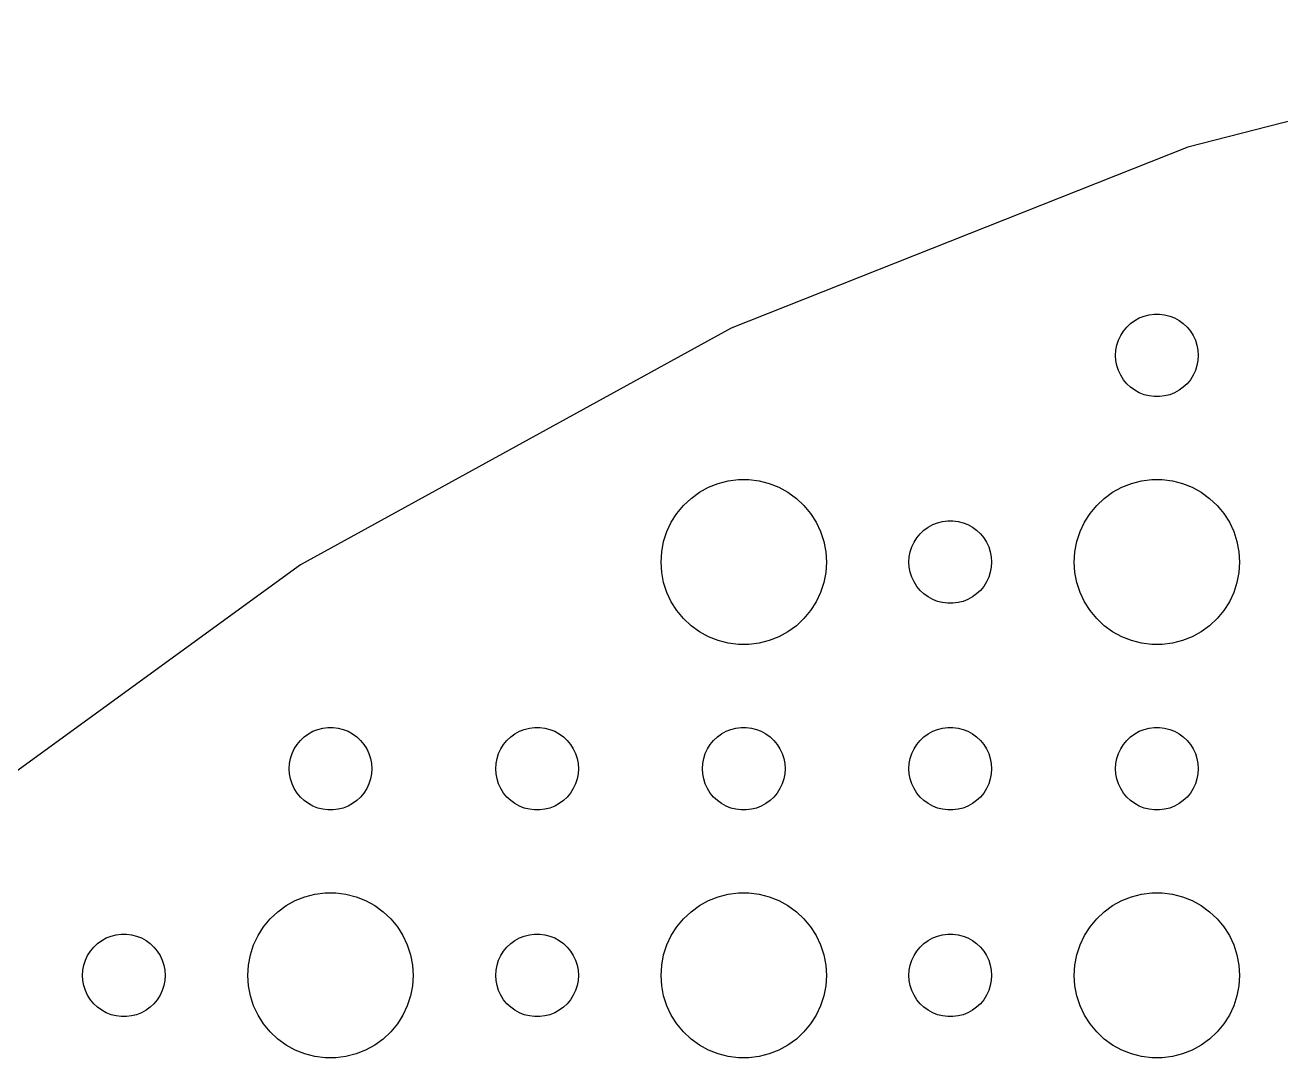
# Model space of a CAD drawing. Header units: metres. Extents: x -142 to 142, y -142 to 142.
# Drawn here: x -86.08 to -40.5, y 102.01 to 139.49 of the extents above; entities that cross this region are included whole.
import ezdxf

# ---------------------------------------------------------------- set-up
doc = ezdxf.new("R2010")
doc.units = ezdxf.units.M

msp = doc.modelspace()

# ---------------------------------------------------------------- linework, layer by layer
for p, q in [((-26.6081, 139.485), (-43.8804, 135.05)), ((-43.8804, 135.05), (-60.4606, 128.485)), ((-46.0934, 128.527), (-45.9561, 128.656)), ((-45.9561, 128.656), (-45.8037, 128.766)), ((-45.8037, 128.766), (-45.6387, 128.857)), ((-45.6387, 128.857), (-45.4635, 128.927)), ((-45.4635, 128.927), (-45.2811, 128.973)), ((-45.2811, 128.973), (-45.0942, 128.997)), ((-45.0942, 128.997), (-44.9058, 128.997)), ((-44.9058, 128.997), (-44.7189, 128.973)), ((-44.7189, 128.973), (-44.5365, 128.927)), ((-44.5365, 128.927), (-44.3613, 128.857)), ((-44.3613, 128.857), (-44.1963, 128.766)), ((-44.1963, 128.766), (-44.0439, 128.656)), ((-44.0439, 128.656), (-43.9065, 128.527)), ((-60.4606, 128.485), (-76.0874, 119.895)), ((-46.3947, 128.052), (-46.3145, 128.223)), ((-46.3145, 128.223), (-46.2135, 128.382)), ((-46.2135, 128.382), (-46.0934, 128.527)), ((-43.9065, 128.527), (-43.7865, 128.382)), ((-43.7865, 128.382), (-43.6855, 128.223)), ((-43.6855, 128.223), (-43.6053, 128.052)), ((-46.5, 127.5), (-46.4882, 127.688)), ((-46.4882, 127.688), (-46.4529, 127.873)), ((-46.4529, 127.873), (-46.3947, 128.052)), ((-43.6053, 128.052), (-43.5471, 127.873)), ((-43.5471, 127.873), (-43.5118, 127.688)), ((-43.5118, 127.688), (-43.5, 127.5)), ((-46.4882, 127.312), (-46.5, 127.5)), ((-46.4529, 127.127), (-46.4882, 127.312)), ((-43.5118, 127.312), (-43.5471, 127.127)), ((-43.5, 127.5), (-43.5118, 127.312)), ((-46.3947, 126.948), (-46.4529, 127.127)), ((-46.3145, 126.777), (-46.3947, 126.948)), ((-46.2135, 126.618), (-46.3145, 126.777)), ((-43.6855, 126.777), (-43.7865, 126.618)), ((-43.6053, 126.948), (-43.6855, 126.777)), ((-43.5471, 127.127), (-43.6053, 126.948)), ((-46.0934, 126.473), (-46.2135, 126.618)), ((-45.9561, 126.344), (-46.0934, 126.473)), ((-45.8037, 126.234), (-45.9561, 126.344)), ((-44.0439, 126.344), (-44.1963, 126.234)), ((-43.9065, 126.473), (-44.0439, 126.344)), ((-43.7865, 126.618), (-43.9065, 126.473)), ((-45.6387, 126.143), (-45.8037, 126.234)), ((-45.4635, 126.073), (-45.6387, 126.143)), ((-45.2811, 126.027), (-45.4635, 126.073)), ((-45.0942, 126.003), (-45.2811, 126.027)), ((-44.9058, 126.003), (-45.0942, 126.003)), ((-44.7189, 126.027), (-44.9058, 126.003)), ((-44.5365, 126.073), (-44.7189, 126.027)), ((-44.3613, 126.143), (-44.5365, 126.073)), ((-44.1963, 126.234), (-44.3613, 126.143)), ((-61.6075, 122.533), (-61.2773, 122.714)), ((-61.2773, 122.714), (-60.927, 122.853)), ((-60.927, 122.853), (-60.5621, 122.947)), ((-60.5621, 122.947), (-60.1884, 122.994)), ((-60.1884, 122.994), (-59.8116, 122.994)), ((-59.8116, 122.994), (-59.4379, 122.947)), ((-59.4379, 122.947), (-59.0729, 122.853)), ((-59.0729, 122.853), (-58.7227, 122.714)), ((-58.7227, 122.714), (-58.3925, 122.533)), ((-46.6075, 122.533), (-46.2773, 122.714)), ((-46.2773, 122.714), (-45.927, 122.853)), ((-45.927, 122.853), (-45.5621, 122.947)), ((-45.5621, 122.947), (-45.1884, 122.994)), ((-45.1884, 122.994), (-44.8116, 122.994)), ((-44.8116, 122.994), (-44.4379, 122.947)), ((-44.4379, 122.947), (-44.0729, 122.853)), ((-44.0729, 122.853), (-43.7227, 122.714)), ((-43.7227, 122.714), (-43.3925, 122.533)), ((-62.1869, 122.054), (-61.9123, 122.312)), ((-61.9123, 122.312), (-61.6075, 122.533)), ((-58.3925, 122.533), (-58.0877, 122.312)), ((-58.0877, 122.312), (-57.8131, 122.054)), ((-47.1869, 122.054), (-46.9123, 122.312)), ((-46.9123, 122.312), (-46.6075, 122.533)), ((-43.3925, 122.533), (-43.0877, 122.312)), ((-43.0877, 122.312), (-42.8131, 122.054)), ((-62.6289, 121.445), (-62.427, 121.763)), ((-62.427, 121.763), (-62.1869, 122.054)), ((-57.8131, 122.054), (-57.5729, 121.763)), ((-57.5729, 121.763), (-57.3711, 121.445)), ((-47.6289, 121.445), (-47.427, 121.763)), ((-47.427, 121.763), (-47.1869, 122.054)), ((-42.8131, 122.054), (-42.5729, 121.763)), ((-42.5729, 121.763), (-42.3711, 121.445)), ((-62.7893, 121.104), (-62.6289, 121.445)), ((-57.3711, 121.445), (-57.2107, 121.104)), ((-53.4561, 121.156), (-53.3037, 121.266)), ((-53.3037, 121.266), (-53.1387, 121.357)), ((-53.1387, 121.357), (-52.9635, 121.427)), ((-52.9635, 121.427), (-52.7811, 121.473)), ((-52.7811, 121.473), (-52.5942, 121.497)), ((-52.5942, 121.497), (-52.4058, 121.497)), ((-52.4058, 121.497), (-52.2189, 121.473)), ((-52.2189, 121.473), (-52.0365, 121.427)), ((-52.0365, 121.427), (-51.8613, 121.357)), ((-51.8613, 121.357), (-51.6963, 121.266)), ((-51.6963, 121.266), (-51.5439, 121.156)), ((-47.7893, 121.104), (-47.6289, 121.445)), ((-42.3711, 121.445), (-42.2107, 121.104)), ((-62.9057, 120.746), (-62.7893, 121.104)), ((-57.2107, 121.104), (-57.0942, 120.746)), ((-53.8145, 120.723), (-53.7135, 120.882)), ((-53.7135, 120.882), (-53.5934, 121.027)), ((-53.5934, 121.027), (-53.4561, 121.156)), ((-51.5439, 121.156), (-51.4065, 121.027)), ((-51.4065, 121.027), (-51.2865, 120.882)), ((-51.2865, 120.882), (-51.1855, 120.723)), ((-47.9057, 120.746), (-47.7893, 121.104)), ((-42.2107, 121.104), (-42.0942, 120.746)), ((-63, 120), (-62.9763, 120.376)), ((-62.9763, 120.376), (-62.9057, 120.746)), ((-57.0942, 120.746), (-57.0237, 120.376)), ((-57.0237, 120.376), (-57, 120)), ((-53.9882, 120.188), (-53.9529, 120.373)), ((-53.9529, 120.373), (-53.8947, 120.552)), ((-53.8947, 120.552), (-53.8145, 120.723)), ((-51.1855, 120.723), (-51.1053, 120.552)), ((-51.1053, 120.552), (-51.0471, 120.373)), ((-51.0471, 120.373), (-51.0118, 120.188)), ((-48, 120), (-47.9763, 120.376)), ((-47.9763, 120.376), (-47.9057, 120.746)), ((-42.0942, 120.746), (-42.0237, 120.376)), ((-42.0237, 120.376), (-42, 120)), ((-76.0874, 119.895), (-90.5142, 109.413)), ((-62.9763, 119.624), (-63, 120)), ((-57, 120), (-57.0237, 119.624)), ((-54, 120), (-53.9882, 120.188)), ((-53.9882, 119.812), (-54, 120)), ((-51.0118, 120.188), (-51, 120)), ((-51, 120), (-51.0118, 119.812)), ((-47.9763, 119.624), (-48, 120)), ((-42, 120), (-42.0237, 119.624)), ((-62.9057, 119.254), (-62.9763, 119.624)), ((-57.0237, 119.624), (-57.0942, 119.254)), ((-53.9529, 119.627), (-53.9882, 119.812)), ((-53.8947, 119.448), (-53.9529, 119.627)), ((-53.8145, 119.277), (-53.8947, 119.448)), ((-51.1053, 119.448), (-51.1855, 119.277)), ((-51.0471, 119.627), (-51.1053, 119.448)), ((-51.0118, 119.812), (-51.0471, 119.627)), ((-47.9057, 119.254), (-47.9763, 119.624)), ((-42.0237, 119.624), (-42.0942, 119.254)), ((-62.7893, 118.896), (-62.9057, 119.254)), ((-57.0942, 119.254), (-57.2107, 118.896)), ((-53.7135, 119.118), (-53.8145, 119.277)), ((-53.5934, 118.973), (-53.7135, 119.118)), ((-51.2865, 119.118), (-51.4065, 118.973)), ((-51.1855, 119.277), (-51.2865, 119.118)), ((-47.7893, 118.896), (-47.9057, 119.254)), ((-42.0942, 119.254), (-42.2107, 118.896)), ((-62.6289, 118.555), (-62.7893, 118.896)), ((-62.427, 118.237), (-62.6289, 118.555)), ((-57.3711, 118.555), (-57.5729, 118.237)), ((-57.2107, 118.896), (-57.3711, 118.555)), ((-53.4561, 118.844), (-53.5934, 118.973)), ((-53.3037, 118.734), (-53.4561, 118.844)), ((-53.1387, 118.643), (-53.3037, 118.734)), ((-52.9635, 118.573), (-53.1387, 118.643)), ((-52.7811, 118.527), (-52.9635, 118.573)), ((-52.5942, 118.503), (-52.7811, 118.527)), ((-52.2189, 118.527), (-52.4058, 118.503)), ((-52.0365, 118.573), (-52.2189, 118.527)), ((-51.8613, 118.643), (-52.0365, 118.573)), ((-51.6963, 118.734), (-51.8613, 118.643)), ((-51.5439, 118.844), (-51.6963, 118.734)), ((-51.4065, 118.973), (-51.5439, 118.844)), ((-47.6289, 118.555), (-47.7893, 118.896)), ((-47.427, 118.237), (-47.6289, 118.555)), ((-42.3711, 118.555), (-42.5729, 118.237)), ((-42.2107, 118.896), (-42.3711, 118.555)), ((-62.1869, 117.946), (-62.427, 118.237)), ((-57.5729, 118.237), (-57.8131, 117.946)), ((-52.4058, 118.503), (-52.5942, 118.503)), ((-47.1869, 117.946), (-47.427, 118.237)), ((-42.5729, 118.237), (-42.8131, 117.946)), ((-61.9123, 117.688), (-62.1869, 117.946)), ((-61.6075, 117.467), (-61.9123, 117.688)), ((-58.0877, 117.688), (-58.3925, 117.467)), ((-57.8131, 117.946), (-58.0877, 117.688)), ((-46.9123, 117.688), (-47.1869, 117.946)), ((-46.6075, 117.467), (-46.9123, 117.688)), ((-43.0877, 117.688), (-43.3925, 117.467)), ((-42.8131, 117.946), (-43.0877, 117.688)), ((-61.2773, 117.286), (-61.6075, 117.467)), ((-60.927, 117.147), (-61.2773, 117.286)), ((-58.7227, 117.286), (-59.0729, 117.147)), ((-58.3925, 117.467), (-58.7227, 117.286)), ((-46.2773, 117.286), (-46.6075, 117.467)), ((-45.927, 117.147), (-46.2773, 117.286)), ((-43.7227, 117.286), (-44.0729, 117.147)), ((-43.3925, 117.467), (-43.7227, 117.286)), ((-60.5621, 117.053), (-60.927, 117.147)), ((-60.1884, 117.006), (-60.5621, 117.053)), ((-59.8116, 117.006), (-60.1884, 117.006)), ((-59.4379, 117.053), (-59.8116, 117.006)), ((-59.0729, 117.147), (-59.4379, 117.053)), ((-45.5621, 117.053), (-45.927, 117.147)), ((-45.1884, 117.006), (-45.5621, 117.053)), ((-44.8116, 117.006), (-45.1884, 117.006)), ((-44.4379, 117.053), (-44.8116, 117.006)), ((-44.0729, 117.147), (-44.4379, 117.053)), ((-75.4635, 113.927), (-75.2811, 113.973)), ((-75.2811, 113.973), (-75.0942, 113.997)), ((-75.0942, 113.997), (-74.9058, 113.997)), ((-74.9058, 113.997), (-74.7189, 113.973)), ((-74.7189, 113.973), (-74.5365, 113.927)), ((-67.9635, 113.927), (-67.7811, 113.973)), ((-67.7811, 113.973), (-67.5942, 113.997)), ((-67.5942, 113.997), (-67.4058, 113.997)), ((-67.4058, 113.997), (-67.2189, 113.973)), ((-67.2189, 113.973), (-67.0365, 113.927)), ((-60.4635, 113.927), (-60.2811, 113.973)), ((-60.2811, 113.973), (-60.0942, 113.997)), ((-60.0942, 113.997), (-59.9058, 113.997)), ((-59.9058, 113.997), (-59.7189, 113.973)), ((-59.7189, 113.973), (-59.5365, 113.927)), ((-52.9635, 113.927), (-52.7811, 113.973)), ((-52.7811, 113.973), (-52.5942, 113.997)), ((-52.5942, 113.997), (-52.4058, 113.997)), ((-52.4058, 113.997), (-52.2189, 113.973)), ((-52.2189, 113.973), (-52.0365, 113.927)), ((-45.4635, 113.927), (-45.2811, 113.973)), ((-45.2811, 113.973), (-45.0942, 113.997)), ((-45.0942, 113.997), (-44.9058, 113.997)), ((-44.9058, 113.997), (-44.7189, 113.973)), ((-44.7189, 113.973), (-44.5365, 113.927)), ((-76.2135, 113.382), (-76.0934, 113.527)), ((-76.0934, 113.527), (-75.9561, 113.656)), ((-75.9561, 113.656), (-75.8037, 113.766)), ((-75.8037, 113.766), (-75.6387, 113.857)), ((-75.6387, 113.857), (-75.4635, 113.927)), ((-74.5365, 113.927), (-74.3613, 113.857)), ((-74.3613, 113.857), (-74.1963, 113.766)), ((-74.1963, 113.766), (-74.0439, 113.656)), ((-74.0439, 113.656), (-73.9065, 113.527)), ((-73.9065, 113.527), (-73.7865, 113.382)), ((-68.7135, 113.382), (-68.5934, 113.527)), ((-68.5934, 113.527), (-68.4561, 113.656)), ((-68.4561, 113.656), (-68.3037, 113.766)), ((-68.3037, 113.766), (-68.1387, 113.857)), ((-68.1387, 113.857), (-67.9635, 113.927)), ((-67.0365, 113.927), (-66.8613, 113.857)), ((-66.8613, 113.857), (-66.6963, 113.766)), ((-66.6963, 113.766), (-66.5439, 113.656)), ((-66.5439, 113.656), (-66.4065, 113.527)), ((-66.4065, 113.527), (-66.2865, 113.382)), ((-61.2135, 113.382), (-61.0934, 113.527)), ((-61.0934, 113.527), (-60.9561, 113.656)), ((-60.9561, 113.656), (-60.8037, 113.766)), ((-60.8037, 113.766), (-60.6387, 113.857)), ((-60.6387, 113.857), (-60.4635, 113.927)), ((-59.5365, 113.927), (-59.3613, 113.857)), ((-59.3613, 113.857), (-59.1963, 113.766)), ((-59.1963, 113.766), (-59.0439, 113.656)), ((-59.0439, 113.656), (-58.9065, 113.527)), ((-58.9065, 113.527), (-58.7865, 113.382)), ((-53.7135, 113.382), (-53.5934, 113.527)), ((-53.5934, 113.527), (-53.4561, 113.656)), ((-53.4561, 113.656), (-53.3037, 113.766)), ((-53.3037, 113.766), (-53.1387, 113.857)), ((-53.1387, 113.857), (-52.9635, 113.927)), ((-52.0365, 113.927), (-51.8613, 113.857)), ((-51.8613, 113.857), (-51.6963, 113.766)), ((-51.6963, 113.766), (-51.5439, 113.656)), ((-51.5439, 113.656), (-51.4065, 113.527)), ((-51.4065, 113.527), (-51.2865, 113.382)), ((-46.2135, 113.382), (-46.0934, 113.527)), ((-46.0934, 113.527), (-45.9561, 113.656)), ((-45.9561, 113.656), (-45.8037, 113.766)), ((-45.8037, 113.766), (-45.6387, 113.857)), ((-45.6387, 113.857), (-45.4635, 113.927)), ((-44.5365, 113.927), (-44.3613, 113.857)), ((-44.3613, 113.857), (-44.1963, 113.766)), ((-44.1963, 113.766), (-44.0439, 113.656)), ((-44.0439, 113.656), (-43.9065, 113.527)), ((-43.9065, 113.527), (-43.7865, 113.382)), ((-76.4529, 112.873), (-76.3947, 113.052)), ((-76.3947, 113.052), (-76.3145, 113.223)), ((-76.3145, 113.223), (-76.2135, 113.382)), ((-73.7865, 113.382), (-73.6855, 113.223)), ((-73.6855, 113.223), (-73.6053, 113.052)), ((-73.6053, 113.052), (-73.5471, 112.873)), ((-68.9529, 112.873), (-68.8947, 113.052)), ((-68.8947, 113.052), (-68.8145, 113.223)), ((-68.8145, 113.223), (-68.7135, 113.382)), ((-66.2865, 113.382), (-66.1855, 113.223)), ((-66.1855, 113.223), (-66.1053, 113.052)), ((-66.1053, 113.052), (-66.0471, 112.873)), ((-61.4529, 112.873), (-61.3947, 113.052)), ((-61.3947, 113.052), (-61.3145, 113.223)), ((-61.3145, 113.223), (-61.2135, 113.382)), ((-58.7865, 113.382), (-58.6855, 113.223)), ((-58.6855, 113.223), (-58.6053, 113.052)), ((-58.6053, 113.052), (-58.5471, 112.873)), ((-53.9529, 112.873), (-53.8947, 113.052)), ((-53.8947, 113.052), (-53.8145, 113.223)), ((-53.8145, 113.223), (-53.7135, 113.382)), ((-51.2865, 113.382), (-51.1855, 113.223)), ((-51.1855, 113.223), (-51.1053, 113.052)), ((-51.1053, 113.052), (-51.0471, 112.873)), ((-46.4529, 112.873), (-46.3947, 113.052)), ((-46.3947, 113.052), (-46.3145, 113.223)), ((-46.3145, 113.223), (-46.2135, 113.382)), ((-43.7865, 113.382), (-43.6855, 113.223)), ((-43.6855, 113.223), (-43.6053, 113.052)), ((-43.6053, 113.052), (-43.5471, 112.873)), ((-76.5, 112.5), (-76.4882, 112.688)), ((-76.4882, 112.688), (-76.4529, 112.873)), ((-73.5471, 112.873), (-73.5118, 112.688)), ((-73.5118, 112.688), (-73.5, 112.5)), ((-69, 112.5), (-68.9882, 112.688)), ((-68.9882, 112.688), (-68.9529, 112.873)), ((-66.0471, 112.873), (-66.0118, 112.688)), ((-66.0118, 112.688), (-66, 112.5)), ((-61.5, 112.5), (-61.4882, 112.688)), ((-61.4882, 112.688), (-61.4529, 112.873)), ((-58.5471, 112.873), (-58.5118, 112.688)), ((-58.5118, 112.688), (-58.5, 112.5)), ((-54, 112.5), (-53.9882, 112.688)), ((-53.9882, 112.688), (-53.9529, 112.873)), ((-51.0471, 112.873), (-51.0118, 112.688)), ((-51.0118, 112.688), (-51, 112.5)), ((-46.5, 112.5), (-46.4882, 112.688)), ((-46.4882, 112.688), (-46.4529, 112.873)), ((-43.5471, 112.873), (-43.5118, 112.688)), ((-43.5118, 112.688), (-43.5, 112.5)), ((-76.4882, 112.312), (-76.5, 112.5)), ((-76.4529, 112.127), (-76.4882, 112.312)), ((-73.5118, 112.312), (-73.5471, 112.127)), ((-73.5, 112.5), (-73.5118, 112.312)), ((-68.9882, 112.312), (-69, 112.5)), ((-68.9529, 112.127), (-68.9882, 112.312)), ((-66.0118, 112.312), (-66.0471, 112.127)), ((-66, 112.5), (-66.0118, 112.312)), ((-61.4882, 112.312), (-61.5, 112.5)), ((-61.4529, 112.127), (-61.4882, 112.312)), ((-58.5118, 112.312), (-58.5471, 112.127)), ((-58.5, 112.5), (-58.5118, 112.312)), ((-53.9882, 112.312), (-54, 112.5)), ((-53.9529, 112.127), (-53.9882, 112.312)), ((-51.0118, 112.312), (-51.0471, 112.127)), ((-51, 112.5), (-51.0118, 112.312)), ((-46.4882, 112.312), (-46.5, 112.5)), ((-46.4529, 112.127), (-46.4882, 112.312)), ((-43.5118, 112.312), (-43.5471, 112.127)), ((-43.5, 112.5), (-43.5118, 112.312)), ((-76.3947, 111.948), (-76.4529, 112.127)), ((-76.3145, 111.777), (-76.3947, 111.948)), ((-76.2135, 111.618), (-76.3145, 111.777)), ((-73.6855, 111.777), (-73.7865, 111.618)), ((-73.6053, 111.948), (-73.6855, 111.777)), ((-73.5471, 112.127), (-73.6053, 111.948)), ((-68.8947, 111.948), (-68.9529, 112.127)), ((-68.8145, 111.777), (-68.8947, 111.948)), ((-68.7135, 111.618), (-68.8145, 111.777)), ((-66.1855, 111.777), (-66.2865, 111.618)), ((-66.1053, 111.948), (-66.1855, 111.777)), ((-66.0471, 112.127), (-66.1053, 111.948)), ((-61.3947, 111.948), (-61.4529, 112.127)), ((-61.3145, 111.777), (-61.3947, 111.948)), ((-61.2135, 111.618), (-61.3145, 111.777)), ((-58.6855, 111.777), (-58.7865, 111.618)), ((-58.6053, 111.948), (-58.6855, 111.777)), ((-58.5471, 112.127), (-58.6053, 111.948)), ((-53.8947, 111.948), (-53.9529, 112.127)), ((-53.8145, 111.777), (-53.8947, 111.948)), ((-53.7135, 111.618), (-53.8145, 111.777)), ((-51.1855, 111.777), (-51.2865, 111.618)), ((-51.1053, 111.948), (-51.1855, 111.777)), ((-51.0471, 112.127), (-51.1053, 111.948)), ((-46.3947, 111.948), (-46.4529, 112.127)), ((-46.3145, 111.777), (-46.3947, 111.948)), ((-46.2135, 111.618), (-46.3145, 111.777)), ((-43.6855, 111.777), (-43.7865, 111.618)), ((-43.6053, 111.948), (-43.6855, 111.777)), ((-43.5471, 112.127), (-43.6053, 111.948)), ((-76.0934, 111.473), (-76.2135, 111.618)), ((-75.9561, 111.344), (-76.0934, 111.473)), ((-75.8037, 111.234), (-75.9561, 111.344)), ((-75.6387, 111.143), (-75.8037, 111.234)), ((-74.1963, 111.234), (-74.3613, 111.143)), ((-74.0439, 111.344), (-74.1963, 111.234)), ((-73.9065, 111.473), (-74.0439, 111.344)), ((-73.7865, 111.618), (-73.9065, 111.473)), ((-68.5934, 111.473), (-68.7135, 111.618)), ((-68.4561, 111.344), (-68.5934, 111.473)), ((-68.3037, 111.234), (-68.4561, 111.344)), ((-68.1387, 111.143), (-68.3037, 111.234)), ((-66.6963, 111.234), (-66.8613, 111.143)), ((-66.5439, 111.344), (-66.6963, 111.234)), ((-66.4065, 111.473), (-66.5439, 111.344)), ((-66.2865, 111.618), (-66.4065, 111.473)), ((-61.0934, 111.473), (-61.2135, 111.618)), ((-60.9561, 111.344), (-61.0934, 111.473)), ((-60.8037, 111.234), (-60.9561, 111.344)), ((-60.6387, 111.143), (-60.8037, 111.234)), ((-59.1963, 111.234), (-59.3613, 111.143)), ((-59.0439, 111.344), (-59.1963, 111.234)), ((-58.9065, 111.473), (-59.0439, 111.344)), ((-58.7865, 111.618), (-58.9065, 111.473)), ((-53.5934, 111.473), (-53.7135, 111.618)), ((-53.4561, 111.344), (-53.5934, 111.473)), ((-53.3037, 111.234), (-53.4561, 111.344)), ((-53.1387, 111.143), (-53.3037, 111.234)), ((-51.6963, 111.234), (-51.8613, 111.143)), ((-51.5439, 111.344), (-51.6963, 111.234)), ((-51.4065, 111.473), (-51.5439, 111.344)), ((-51.2865, 111.618), (-51.4065, 111.473)), ((-46.0934, 111.473), (-46.2135, 111.618)), ((-45.9561, 111.344), (-46.0934, 111.473)), ((-45.8037, 111.234), (-45.9561, 111.344)), ((-45.6387, 111.143), (-45.8037, 111.234)), ((-44.1963, 111.234), (-44.3613, 111.143)), ((-44.0439, 111.344), (-44.1963, 111.234)), ((-43.9065, 111.473), (-44.0439, 111.344)), ((-43.7865, 111.618), (-43.9065, 111.473)), ((-75.4635, 111.073), (-75.6387, 111.143)), ((-75.2811, 111.027), (-75.4635, 111.073)), ((-75.0942, 111.003), (-75.2811, 111.027)), ((-74.9058, 111.003), (-75.0942, 111.003)), ((-74.7189, 111.027), (-74.9058, 111.003)), ((-74.5365, 111.073), (-74.7189, 111.027)), ((-74.3613, 111.143), (-74.5365, 111.073)), ((-67.9635, 111.073), (-68.1387, 111.143)), ((-67.7811, 111.027), (-67.9635, 111.073)), ((-67.5942, 111.003), (-67.7811, 111.027)), ((-67.4058, 111.003), (-67.5942, 111.003)), ((-67.2189, 111.027), (-67.4058, 111.003)), ((-67.0365, 111.073), (-67.2189, 111.027)), ((-66.8613, 111.143), (-67.0365, 111.073)), ((-60.4635, 111.073), (-60.6387, 111.143)), ((-60.2811, 111.027), (-60.4635, 111.073)), ((-60.0942, 111.003), (-60.2811, 111.027)), ((-59.9058, 111.003), (-60.0942, 111.003)), ((-59.7189, 111.027), (-59.9058, 111.003)), ((-59.5365, 111.073), (-59.7189, 111.027)), ((-59.3613, 111.143), (-59.5365, 111.073)), ((-52.9635, 111.073), (-53.1387, 111.143)), ((-52.7811, 111.027), (-52.9635, 111.073)), ((-52.5942, 111.003), (-52.7811, 111.027)), ((-52.4058, 111.003), (-52.5942, 111.003)), ((-52.2189, 111.027), (-52.4058, 111.003)), ((-52.0365, 111.073), (-52.2189, 111.027)), ((-51.8613, 111.143), (-52.0365, 111.073)), ((-45.4635, 111.073), (-45.6387, 111.143)), ((-45.2811, 111.027), (-45.4635, 111.073)), ((-45.0942, 111.003), (-45.2811, 111.027)), ((-44.9058, 111.003), (-45.0942, 111.003)), ((-44.7189, 111.027), (-44.9058, 111.003)), ((-44.5365, 111.073), (-44.7189, 111.027)), ((-44.3613, 111.143), (-44.5365, 111.073)), ((-76.6075, 107.533), (-76.2773, 107.714)), ((-76.2773, 107.714), (-75.927, 107.853)), ((-75.927, 107.853), (-75.5621, 107.947)), ((-75.5621, 107.947), (-75.1884, 107.994)), ((-75.1884, 107.994), (-74.8116, 107.994)), ((-74.8116, 107.994), (-74.4379, 107.947)), ((-74.4379, 107.947), (-74.073, 107.853)), ((-74.073, 107.853), (-73.7227, 107.714)), ((-73.7227, 107.714), (-73.3925, 107.533)), ((-61.6075, 107.533), (-61.2773, 107.714)), ((-61.2773, 107.714), (-60.927, 107.853)), ((-60.927, 107.853), (-60.5621, 107.947)), ((-60.5621, 107.947), (-60.1884, 107.994)), ((-60.1884, 107.994), (-59.8116, 107.994)), ((-59.8116, 107.994), (-59.4379, 107.947)), ((-59.4379, 107.947), (-59.0729, 107.853)), ((-59.0729, 107.853), (-58.7227, 107.714)), ((-58.7227, 107.714), (-58.3925, 107.533)), ((-46.6075, 107.533), (-46.2773, 107.714)), ((-46.2773, 107.714), (-45.927, 107.853)), ((-45.927, 107.853), (-45.5621, 107.947)), ((-45.5621, 107.947), (-45.1884, 107.994)), ((-45.1884, 107.994), (-44.8116, 107.994)), ((-44.8116, 107.994), (-44.4379, 107.947)), ((-44.4379, 107.947), (-44.0729, 107.853)), ((-44.0729, 107.853), (-43.7227, 107.714)), ((-43.7227, 107.714), (-43.3925, 107.533)), ((-77.1869, 107.054), (-76.9123, 107.312)), ((-76.9123, 107.312), (-76.6075, 107.533)), ((-73.3925, 107.533), (-73.0877, 107.312)), ((-73.0877, 107.312), (-72.8131, 107.054)), ((-62.1869, 107.054), (-61.9123, 107.312)), ((-61.9123, 107.312), (-61.6075, 107.533)), ((-58.3925, 107.533), (-58.0877, 107.312)), ((-58.0877, 107.312), (-57.8131, 107.054)), ((-47.1869, 107.054), (-46.9123, 107.312)), ((-46.9123, 107.312), (-46.6075, 107.533)), ((-43.3925, 107.533), (-43.0877, 107.312)), ((-43.0877, 107.312), (-42.8131, 107.054)), ((-77.6289, 106.445), (-77.427, 106.763)), ((-77.427, 106.763), (-77.1869, 107.054)), ((-72.8131, 107.054), (-72.573, 106.763)), ((-72.573, 106.763), (-72.3711, 106.445)), ((-62.6289, 106.445), (-62.427, 106.763)), ((-62.427, 106.763), (-62.1869, 107.054)), ((-57.8131, 107.054), (-57.5729, 106.763)), ((-57.5729, 106.763), (-57.3711, 106.445)), ((-47.6289, 106.445), (-47.427, 106.763)), ((-47.427, 106.763), (-47.1869, 107.054)), ((-42.8131, 107.054), (-42.5729, 106.763)), ((-42.5729, 106.763), (-42.3711, 106.445)), ((-83.4561, 106.156), (-83.3037, 106.266)), ((-83.3037, 106.266), (-83.1387, 106.357)), ((-83.1387, 106.357), (-82.9635, 106.427)), ((-82.9635, 106.427), (-82.7811, 106.473)), ((-82.7811, 106.473), (-82.5942, 106.497)), ((-82.5942, 106.497), (-82.4058, 106.497)), ((-82.4058, 106.497), (-82.2189, 106.473)), ((-82.2189, 106.473), (-82.0365, 106.427)), ((-82.0365, 106.427), (-81.8613, 106.357)), ((-81.8613, 106.357), (-81.6963, 106.266)), ((-81.6963, 106.266), (-81.5439, 106.156)), ((-77.7893, 106.104), (-77.6289, 106.445)), ((-72.3711, 106.445), (-72.2107, 106.104)), ((-68.4561, 106.156), (-68.3037, 106.266)), ((-68.3037, 106.266), (-68.1387, 106.357)), ((-68.1387, 106.357), (-67.9635, 106.427)), ((-67.9635, 106.427), (-67.7811, 106.473)), ((-67.7811, 106.473), (-67.5942, 106.497)), ((-67.5942, 106.497), (-67.4058, 106.497)), ((-67.4058, 106.497), (-67.2189, 106.473)), ((-67.2189, 106.473), (-67.0365, 106.427)), ((-67.0365, 106.427), (-66.8613, 106.357)), ((-66.8613, 106.357), (-66.6963, 106.266)), ((-66.6963, 106.266), (-66.5439, 106.156)), ((-62.7893, 106.104), (-62.6289, 106.445)), ((-57.3711, 106.445), (-57.2107, 106.104)), ((-53.4561, 106.156), (-53.3037, 106.266)), ((-53.3037, 106.266), (-53.1387, 106.357)), ((-53.1387, 106.357), (-52.9635, 106.427)), ((-52.9635, 106.427), (-52.7811, 106.473)), ((-52.7811, 106.473), (-52.5942, 106.497)), ((-52.5942, 106.497), (-52.4058, 106.497)), ((-52.4058, 106.497), (-52.2189, 106.473)), ((-52.2189, 106.473), (-52.0365, 106.427)), ((-52.0365, 106.427), (-51.8613, 106.357)), ((-51.8613, 106.357), (-51.6963, 106.266)), ((-51.6963, 106.266), (-51.5439, 106.156)), ((-47.7893, 106.104), (-47.6289, 106.445)), ((-42.3711, 106.445), (-42.2107, 106.104)), ((-83.8145, 105.723), (-83.7135, 105.882)), ((-83.7135, 105.882), (-83.5934, 106.027)), ((-83.5934, 106.027), (-83.4561, 106.156)), ((-81.5439, 106.156), (-81.4065, 106.027)), ((-81.4065, 106.027), (-81.2865, 105.882)), ((-81.2865, 105.882), (-81.1855, 105.723)), ((-77.9057, 105.746), (-77.7893, 106.104)), ((-72.2107, 106.104), (-72.0943, 105.746)), ((-68.8145, 105.723), (-68.7135, 105.882)), ((-68.7135, 105.882), (-68.5934, 106.027)), ((-68.5934, 106.027), (-68.4561, 106.156)), ((-66.5439, 106.156), (-66.4065, 106.027)), ((-66.4065, 106.027), (-66.2865, 105.882)), ((-66.2865, 105.882), (-66.1855, 105.723)), ((-62.9057, 105.746), (-62.7893, 106.104)), ((-57.2107, 106.104), (-57.0942, 105.746)), ((-53.8145, 105.723), (-53.7135, 105.882)), ((-53.7135, 105.882), (-53.5934, 106.027)), ((-53.5934, 106.027), (-53.4561, 106.156)), ((-51.5439, 106.156), (-51.4065, 106.027)), ((-51.4065, 106.027), (-51.2865, 105.882)), ((-51.2865, 105.882), (-51.1855, 105.723)), ((-47.9057, 105.746), (-47.7893, 106.104)), ((-42.2107, 106.104), (-42.0942, 105.746)), ((-83.9882, 105.188), (-83.9529, 105.373)), ((-83.9529, 105.373), (-83.8947, 105.552)), ((-83.8947, 105.552), (-83.8145, 105.723)), ((-81.1855, 105.723), (-81.1053, 105.552)), ((-81.1053, 105.552), (-81.0471, 105.373)), ((-81.0471, 105.373), (-81.0118, 105.188)), ((-78, 105), (-77.9763, 105.376)), ((-77.9763, 105.376), (-77.9057, 105.746)), ((-72.0943, 105.746), (-72.0237, 105.376)), ((-72.0237, 105.376), (-72, 105)), ((-68.9882, 105.188), (-68.9529, 105.373)), ((-68.9529, 105.373), (-68.8947, 105.552)), ((-68.8947, 105.552), (-68.8145, 105.723)), ((-66.1855, 105.723), (-66.1053, 105.552)), ((-66.1053, 105.552), (-66.0471, 105.373)), ((-66.0471, 105.373), (-66.0118, 105.188)), ((-63, 105), (-62.9763, 105.376)), ((-62.9763, 105.376), (-62.9057, 105.746)), ((-57.0942, 105.746), (-57.0237, 105.376)), ((-57.0237, 105.376), (-57, 105)), ((-53.9882, 105.188), (-53.9529, 105.373)), ((-53.9529, 105.373), (-53.8947, 105.552)), ((-53.8947, 105.552), (-53.8145, 105.723)), ((-51.1855, 105.723), (-51.1053, 105.552)), ((-51.1053, 105.552), (-51.0471, 105.373)), ((-51.0471, 105.373), (-51.0118, 105.188)), ((-48, 105), (-47.9763, 105.376)), ((-47.9763, 105.376), (-47.9057, 105.746)), ((-42.0942, 105.746), (-42.0237, 105.376)), ((-42.0237, 105.376), (-42, 105)), ((-84, 105), (-83.9882, 105.188)), ((-83.9882, 104.812), (-84, 105)), ((-81.0118, 105.188), (-81, 105)), ((-81, 105), (-81.0118, 104.812)), ((-77.9763, 104.624), (-78, 105)), ((-72, 105), (-72.0237, 104.624)), ((-69, 105), (-68.9882, 105.188)), ((-68.9882, 104.812), (-69, 105)), ((-66.0118, 105.188), (-66, 105)), ((-66, 105), (-66.0118, 104.812)), ((-62.9763, 104.624), (-63, 105)), ((-57, 105), (-57.0237, 104.624)), ((-54, 105), (-53.9882, 105.188)), ((-53.9882, 104.812), (-54, 105)), ((-51.0118, 105.188), (-51, 105)), ((-51, 105), (-51.0118, 104.812)), ((-47.9763, 104.624), (-48, 105)), ((-42, 105), (-42.0237, 104.624)), ((-83.9529, 104.627), (-83.9882, 104.812)), ((-83.8947, 104.448), (-83.9529, 104.627)), ((-83.8145, 104.277), (-83.8947, 104.448)), ((-81.1053, 104.448), (-81.1855, 104.277)), ((-81.0471, 104.627), (-81.1053, 104.448)), ((-81.0118, 104.812), (-81.0471, 104.627)), ((-77.9057, 104.254), (-77.9763, 104.624)), ((-72.0237, 104.624), (-72.0943, 104.254)), ((-68.9529, 104.627), (-68.9882, 104.812)), ((-68.8947, 104.448), (-68.9529, 104.627)), ((-68.8145, 104.277), (-68.8947, 104.448)), ((-66.1053, 104.448), (-66.1855, 104.277)), ((-66.0471, 104.627), (-66.1053, 104.448)), ((-66.0118, 104.812), (-66.0471, 104.627)), ((-62.9057, 104.254), (-62.9763, 104.624)), ((-57.0237, 104.624), (-57.0942, 104.254)), ((-53.9529, 104.627), (-53.9882, 104.812)), ((-53.8947, 104.448), (-53.9529, 104.627)), ((-53.8145, 104.277), (-53.8947, 104.448)), ((-51.1053, 104.448), (-51.1855, 104.277)), ((-51.0471, 104.627), (-51.1053, 104.448)), ((-51.0118, 104.812), (-51.0471, 104.627)), ((-47.9057, 104.254), (-47.9763, 104.624)), ((-42.0237, 104.624), (-42.0942, 104.254)), ((-83.7135, 104.118), (-83.8145, 104.277)), ((-83.5934, 103.973), (-83.7135, 104.118)), ((-83.4561, 103.844), (-83.5934, 103.973)), ((-81.4065, 103.973), (-81.5439, 103.844)), ((-81.2865, 104.118), (-81.4065, 103.973)), ((-81.1855, 104.277), (-81.2865, 104.118)), ((-77.7893, 103.896), (-77.9057, 104.254)), ((-72.0943, 104.254), (-72.2107, 103.896)), ((-68.7135, 104.118), (-68.8145, 104.277)), ((-68.5934, 103.973), (-68.7135, 104.118)), ((-68.4561, 103.844), (-68.5934, 103.973)), ((-66.4065, 103.973), (-66.5439, 103.844)), ((-66.2865, 104.118), (-66.4065, 103.973)), ((-66.1855, 104.277), (-66.2865, 104.118)), ((-62.7893, 103.896), (-62.9057, 104.254)), ((-57.0942, 104.254), (-57.2107, 103.896)), ((-53.7135, 104.118), (-53.8145, 104.277)), ((-53.5934, 103.973), (-53.7135, 104.118)), ((-53.4561, 103.844), (-53.5934, 103.973)), ((-51.4065, 103.973), (-51.5439, 103.844)), ((-51.2865, 104.118), (-51.4065, 103.973)), ((-51.1855, 104.277), (-51.2865, 104.118)), ((-47.7893, 103.896), (-47.9057, 104.254)), ((-42.0942, 104.254), (-42.2107, 103.896)), ((-83.3037, 103.734), (-83.4561, 103.844)), ((-83.1387, 103.643), (-83.3037, 103.734)), ((-82.9635, 103.573), (-83.1387, 103.643)), ((-82.7811, 103.527), (-82.9635, 103.573)), ((-82.5942, 103.503), (-82.7811, 103.527)), ((-82.4058, 103.503), (-82.5942, 103.503)), ((-82.2189, 103.527), (-82.4058, 103.503)), ((-82.0365, 103.573), (-82.2189, 103.527)), ((-81.8613, 103.643), (-82.0365, 103.573)), ((-81.6963, 103.734), (-81.8613, 103.643)), ((-81.5439, 103.844), (-81.6963, 103.734)), ((-77.6289, 103.555), (-77.7893, 103.896)), ((-77.427, 103.237), (-77.6289, 103.555)), ((-72.3711, 103.555), (-72.573, 103.237)), ((-72.2107, 103.896), (-72.3711, 103.555)), ((-68.3037, 103.734), (-68.4561, 103.844)), ((-68.1387, 103.643), (-68.3037, 103.734)), ((-67.9635, 103.573), (-68.1387, 103.643)), ((-67.7811, 103.527), (-67.9635, 103.573)), ((-67.5942, 103.503), (-67.7811, 103.527)), ((-67.4058, 103.503), (-67.5942, 103.503)), ((-67.2189, 103.527), (-67.4058, 103.503)), ((-67.0365, 103.573), (-67.2189, 103.527)), ((-66.8613, 103.643), (-67.0365, 103.573)), ((-66.6963, 103.734), (-66.8613, 103.643)), ((-66.5439, 103.844), (-66.6963, 103.734)), ((-62.6289, 103.555), (-62.7893, 103.896)), ((-62.427, 103.237), (-62.6289, 103.555)), ((-57.3711, 103.555), (-57.5729, 103.237)), ((-57.2107, 103.896), (-57.3711, 103.555)), ((-53.3037, 103.734), (-53.4561, 103.844)), ((-53.1387, 103.643), (-53.3037, 103.734)), ((-52.9635, 103.573), (-53.1387, 103.643)), ((-52.7811, 103.527), (-52.9635, 103.573)), ((-52.5942, 103.503), (-52.7811, 103.527)), ((-52.4058, 103.503), (-52.5942, 103.503)), ((-52.2189, 103.527), (-52.4058, 103.503)), ((-52.0365, 103.573), (-52.2189, 103.527)), ((-51.8613, 103.643), (-52.0365, 103.573)), ((-51.6963, 103.734), (-51.8613, 103.643)), ((-51.5439, 103.844), (-51.6963, 103.734)), ((-47.6289, 103.555), (-47.7893, 103.896)), ((-47.427, 103.237), (-47.6289, 103.555)), ((-42.3711, 103.555), (-42.5729, 103.237)), ((-42.2107, 103.896), (-42.3711, 103.555)), ((-77.1869, 102.946), (-77.427, 103.237)), ((-72.573, 103.237), (-72.8131, 102.946)), ((-62.1869, 102.946), (-62.427, 103.237)), ((-57.5729, 103.237), (-57.8131, 102.946)), ((-47.1869, 102.946), (-47.427, 103.237)), ((-42.5729, 103.237), (-42.8131, 102.946)), ((-76.9123, 102.688), (-77.1869, 102.946)), ((-76.6075, 102.467), (-76.9123, 102.688)), ((-73.0877, 102.688), (-73.3925, 102.467)), ((-72.8131, 102.946), (-73.0877, 102.688)), ((-61.9123, 102.688), (-62.1869, 102.946)), ((-61.6075, 102.467), (-61.9123, 102.688)), ((-58.0877, 102.688), (-58.3925, 102.467)), ((-57.8131, 102.946), (-58.0877, 102.688)), ((-46.9123, 102.688), (-47.1869, 102.946)), ((-46.6075, 102.467), (-46.9123, 102.688)), ((-43.0877, 102.688), (-43.3925, 102.467)), ((-42.8131, 102.946), (-43.0877, 102.688)), ((-76.2773, 102.286), (-76.6075, 102.467)), ((-75.927, 102.147), (-76.2773, 102.286)), ((-75.5621, 102.053), (-75.927, 102.147)), ((-74.073, 102.147), (-74.4379, 102.053)), ((-73.7227, 102.286), (-74.073, 102.147)), ((-73.3925, 102.467), (-73.7227, 102.286)), ((-61.2773, 102.286), (-61.6075, 102.467)), ((-60.927, 102.147), (-61.2773, 102.286)), ((-60.5621, 102.053), (-60.927, 102.147)), ((-59.0729, 102.147), (-59.4379, 102.053)), ((-58.7227, 102.286), (-59.0729, 102.147)), ((-58.3925, 102.467), (-58.7227, 102.286)), ((-46.2773, 102.286), (-46.6075, 102.467)), ((-45.927, 102.147), (-46.2773, 102.286)), ((-45.5621, 102.053), (-45.927, 102.147)), ((-44.0729, 102.147), (-44.4379, 102.053)), ((-43.7227, 102.286), (-44.0729, 102.147)), ((-43.3925, 102.467), (-43.7227, 102.286)), ((-75.1884, 102.006), (-75.5621, 102.053)), ((-74.8116, 102.006), (-75.1884, 102.006)), ((-74.4379, 102.053), (-74.8116, 102.006)), ((-60.1884, 102.006), (-60.5621, 102.053)), ((-59.8116, 102.006), (-60.1884, 102.006)), ((-59.4379, 102.053), (-59.8116, 102.006)), ((-45.1884, 102.006), (-45.5621, 102.053)), ((-44.8116, 102.006), (-45.1884, 102.006)), ((-44.4379, 102.053), (-44.8116, 102.006))]:
    msp.add_line(p, q)

doc.saveas('drawing.dxf')
